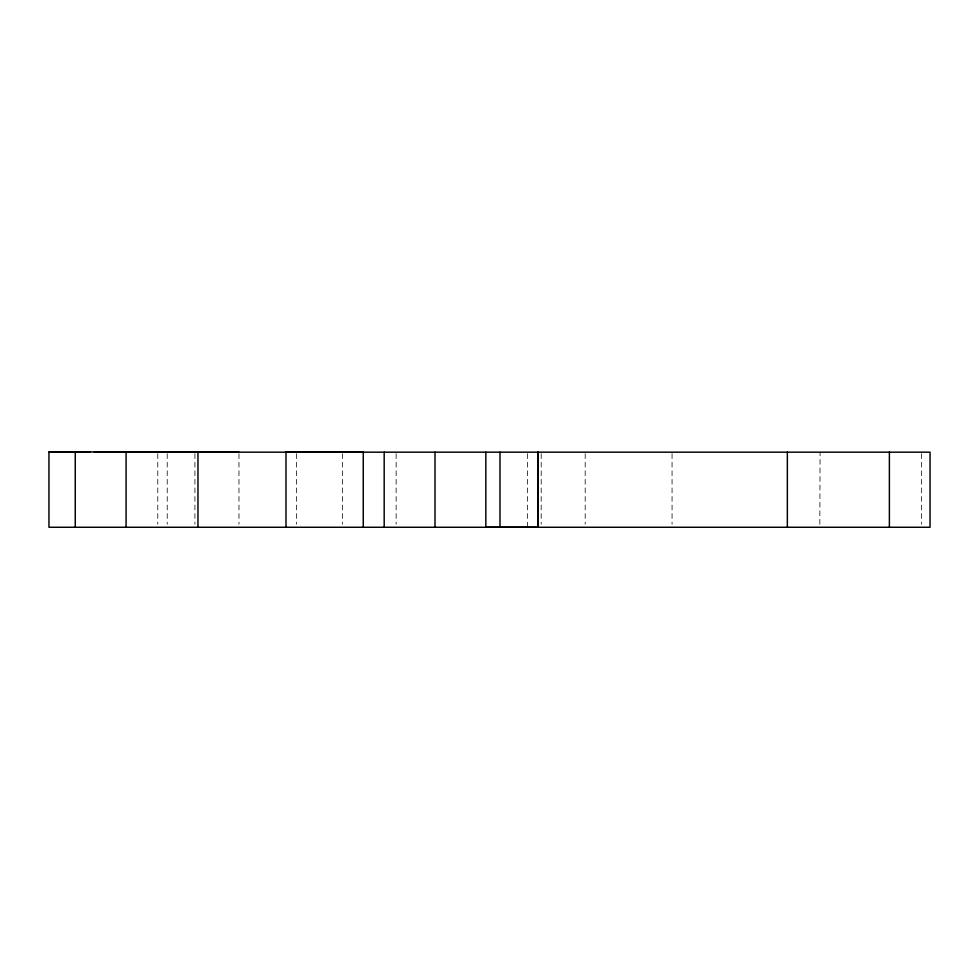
<?xml version="1.0" encoding="UTF-8"?>
<svg xmlns="http://www.w3.org/2000/svg" width="979" height="979" viewBox="0 0 979 979"><rect width="100%" height="100%" fill="white"/><g stroke="black" fill="none" stroke-linecap="round" stroke-linejoin="round"><path stroke-width="0.73" stroke-dasharray="4.89 3.67" d="M819.839 524.254L820.072 452.176M921.582 453.681L921.582 524.254M672.059 453.681L672.059 524.254M585.185 453.681L585.185 524.254M541.191 453.681L541.191 524.254M527.424 453.681L527.424 527.265M396.14 453.681L396.14 524.254M342.601 453.681L342.601 524.254M296.392 453.681L296.392 524.254M238.974 453.681L238.974 524.254M194.919 453.681L194.919 524.254M167.225 453.681L167.225 524.254M157.778 453.681L157.778 524.254"/><path stroke-width="1.47" d="M537.826 452.176L537.826 527.265L485.841 527.265L485.841 452.176M94.853 452.176L930.05 452.176L930.05 527.265L48.95 527.265L48.95 451.821L194.919 452.176M48.95 452.127L76.24 452.139M94.29 452.151L167.225 452.176L94.853 451.833M238.974 452.176L126.083 451.955L126.083 527.265M285.99 527.265L285.99 451.808L363.258 452.176L363.258 527.265M90.337 451.808L75.261 451.735L75.261 527.265M285.99 451.808L296.392 452.176M889.385 452.176L889.385 527.265M787.349 452.176L787.349 527.265M538.144 452.176L538.144 527.265M499.988 452.176L499.988 527.179M435.006 452.176L435.006 527.265M384.184 452.176L384.184 527.265M197.966 452.176L197.966 527.265"/></g></svg>
